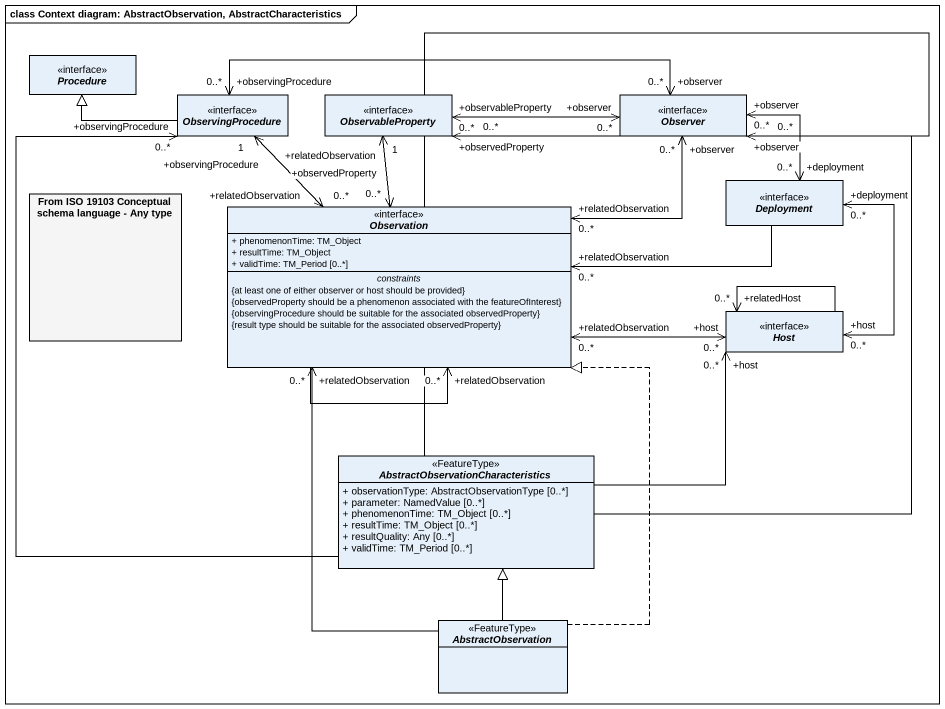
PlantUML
@startuml
mainframe class Context diagram: AbstractObservation, AbstractCharacteristics
allowmixing
hide circle
hide empty members
skinparam classAttributeIconSize 0
interface Procedure
interface ObservingProcedure
interface ObservableProperty
interface Observer
rectangle "From ISO 19103 Conceptual schema language - Any type" as From_ISO_19103_Conceptual #F5F5F5
interface Deployment
interface Observation {
  + phenomenonTime: TM_Object
  + resultTime: TM_Object
  + validTime: TM_Period [0..*]
  -- constraints --
  {at least one of either observer or host should be provided}
  {observedProperty should be a phenomenon associated with the featureOfInterest}
  {observingProcedure should be suitable for the associated observedProperty}
  {result type should be suitable for the associated observedProperty}
}
interface Host
abstract class "AbstractObservationCharacteristics" as AbstractObservationCharacter <<FeatureType>> {
  + observationType: AbstractObservationType [0..*]
  + parameter: NamedValue [0..*]
  + phenomenonTime: TM_Object [0..*]
  + resultTime: TM_Object [0..*]
  + resultQuality: Any [0..*]
  + validTime: TM_Period [0..*]
}
abstract class AbstractObservation <<FeatureType>>
ObservingProcedure -left-|> Procedure
Observer "+observer\n0..*" <-left-> "+observingProcedure\n0..*" ObservingProcedure
Observer "+observer\n0..*" <-left-> "+observableProperty\n0..*" ObservableProperty
Observer "+observer\n0..*" <--> "+deployment\n0..*" Deployment
Deployment -left-> "+relatedObservation\n0..*" Observation
Observation "+relatedObservation\n0..*" <-up-> "+observingProcedure\n1" ObservingProcedure
Observation "+relatedObservation\n0..*" <-up-> "+observedProperty\n1" ObservableProperty
Observation "+relatedObservation\n0..*" <-up-> "+observer\n0..*" Observer
Observation --> "+relatedObservation\n0..*" Observation
Host "+host\n0..*" <-up-> "+deployment\n0..*" Deployment
Host "+host\n0..*" <-left-> "+relatedObservation\n0..*" Observation
Host --> "+relatedHost\n0..*" Host
AbstractObservationCharacter -up-> "+observingProcedure\n0..*" ObservingProcedure
AbstractObservationCharacter -up-> "+observedProperty\n0..*" ObservableProperty
AbstractObservationCharacter -up-> "+observer\n0..*" Observer
AbstractObservationCharacter -right-> "+host\n0..*" Host
AbstractObservation -up-> "+relatedObservation\n0..*" Observation
AbstractObservation .up.|> Observation
AbstractObservation -up-|> AbstractObservationCharacter
@enduml
